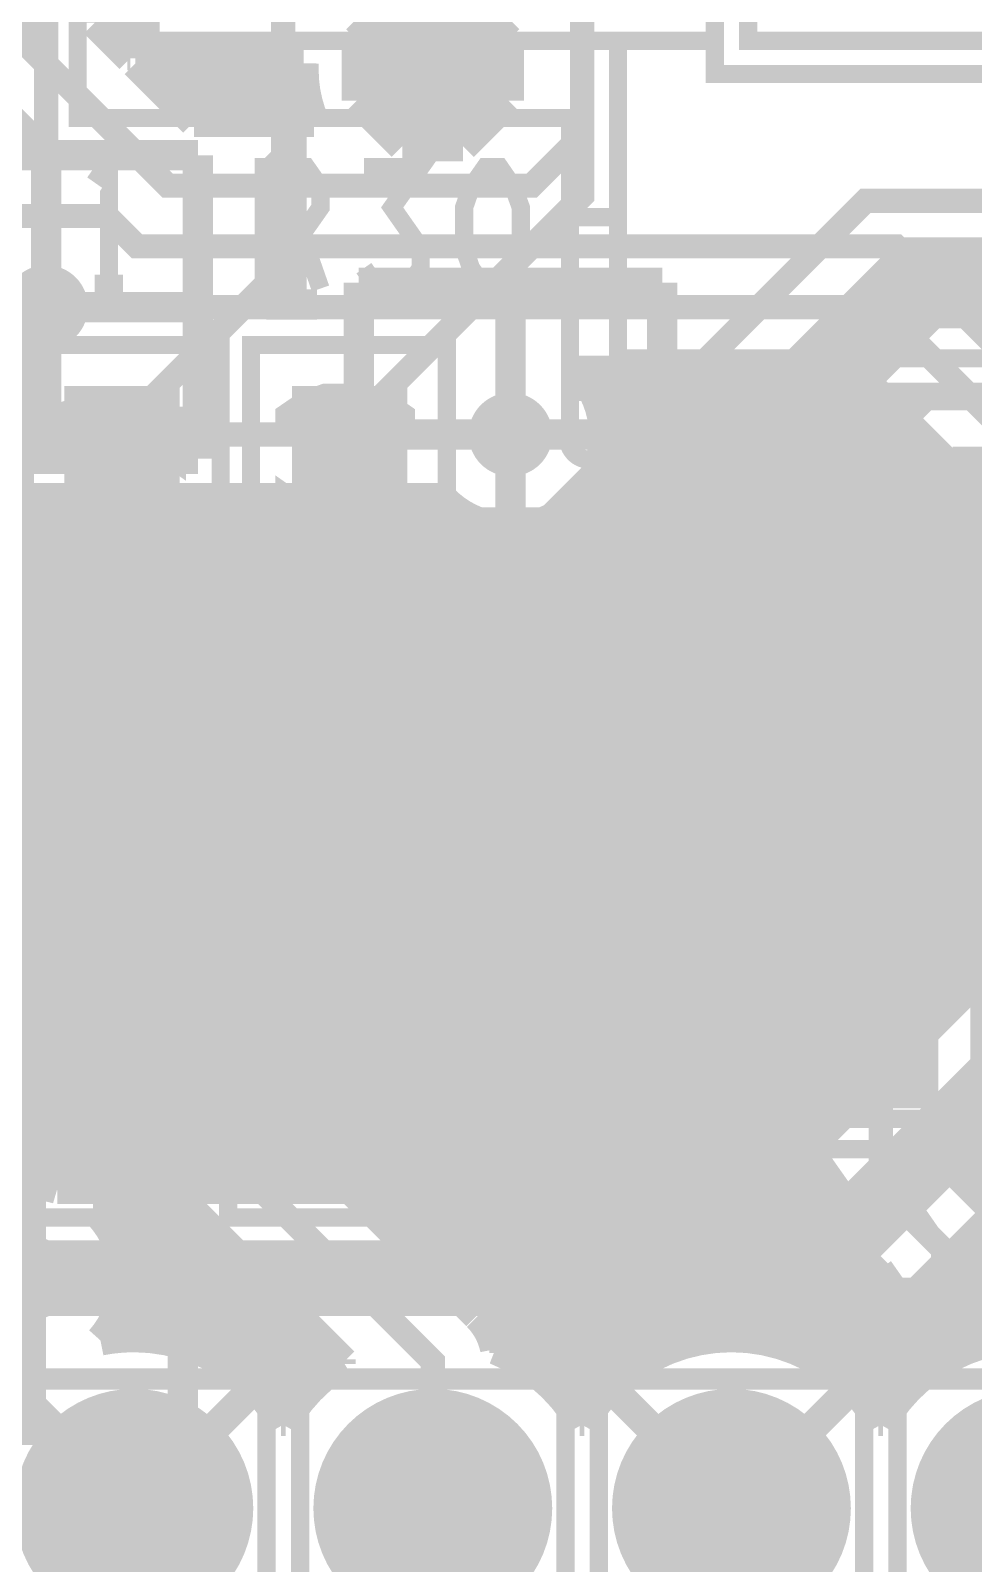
# Model space of a CAD drawing. Extents: x -1 to 101, y -64 to 41.
# Drawn here: x 30.99 to 38.87, y 7.14 to 19.97 of the extents above; entities that cross this region are included whole.
import ezdxf

# ---------------------------------------------------------------- set-up
doc = ezdxf.new("R2010")
doc.units = 0
doc.header["$MEASUREMENT"] = 0
doc.layers.get('0').update_dxf_attribs({"linetype": 'CONTINUOUS'})
for name, color, linetype in [('22-313-0_AST', 7, 'CONTINUOUS'), ('22-313-0_BOT', 7, 'CONTINUOUS'), ('22-313-0_DRD', 2, 'CONTINUOUS'), ('22-313-0_SMB', 4, 'CONTINUOUS'), ('22-313-0_SMT', 3, 'CONTINUOUS'), ('22-313-0_SPT', 5, 'CONTINUOUS'), ('22-313-0_SST', 10, 'CONTINUOUS'), ('22-313-0_TOP', 14, 'CONTINUOUS'), ('THRUHOLE_NPT', 12, 'CONTINUOUS'), ('THRUHOLE_TAP', 11, 'CONTINUOUS')]:
    doc.layers.add(name, color=color, linetype=linetype)

# ---------------------------------------------------------------- blocks, each defined once
blk = doc.blocks.new('ROUND_10')
at = {"const_width": 0.99949}
blk.add_lwpolyline([(-0.499744, 0, 1), (0.499744, 0, 1)], format="xyb", close=True, dxfattribs=at)
blk = doc.blocks.new('ROUND_13')
at = {"const_width": 0.65024}
blk.add_lwpolyline([(-0.32512, 0, 1), (0.32512, 0, 1)], format="xyb", close=True, dxfattribs=at)
blk = doc.blocks.new('ROUND_47')
at = {"const_width": 0.35052}
blk.add_lwpolyline([(-0.17526, 0, 1), (0.17526, 0, 1)], format="xyb", close=True, dxfattribs=at)
blk = doc.blocks.new('ROUND_56')
at = {"const_width": 0.35052}
blk.add_lwpolyline([(-0.17526, 0, 1), (0.17526, 0, 1)], format="xyb", close=True, dxfattribs=at)
blk = doc.blocks.new('RECTANGLE_2')
blk.add_solid([(0.4826, 0.4064), (0.4826, -0.4064), (-0.4826, 0.4064), (-0.4826, -0.4064)])
blk = doc.blocks.new('RECTANGLE_36')
blk.add_solid([(0.635, 0.508), (0.635, -0.508), (-0.635, 0.508), (-0.635, -0.508)])
blk = doc.blocks.new('ROUND_60')
at = {"const_width": 0.10033}
blk.add_lwpolyline([(-0.050164, 0, 1), (0.050164, 0, 1)], format="xyb", close=True, dxfattribs=at)
blk = doc.blocks.new('ROUND_11')
at = {"const_width": 0.59944}
blk.add_lwpolyline([(-0.29972, 0, 1), (0.29972, 0, 1)], format="xyb", close=True, dxfattribs=at)

msp = doc.modelspace()

# ---------------------------------------------------------------- linework, layer by layer
at = {"layer": '22-313-0_AST'}
for points, const_width in [([(35.90036, 18.40484), (35.49904, 18.40484), (35.49904, 19.23542), (31.37916, 19.23542), (31.37916, 25.21458), (44.82084, 25.21458), (44.82084, 19.23542), (40.70096, 19.23542), (40.70096, 18.40484), (40.29964, 18.40484), (40.29964, 17.22374), (35.90036, 17.22374), (35.90036, 18.40484), (35.90036, 19.88058), (36.71062, 19.88058)], 0.1524), ([(34.20872, 19.88058), (34.20872, 22.07006), (31.98876, 22.07006), (31.98876, 19.88058), (34.20872, 19.88058)], 0.1524), ([(35.90036, 19.88058), (34.49066, 19.88058), (34.49066, 22.07006), (36.71062, 22.07006), (36.71062, 19.60372), (39.48938, 19.60372), (39.48938, 22.07006), (41.70934, 22.07006), (41.70934, 19.88058), (40.29964, 19.88058), (40.29964, 18.40484)], 0.1524), ([(39.20998, 19.88058), (39.20998, 22.07006), (36.99002, 22.07006), (36.99002, 19.88058), (39.20998, 19.88058)], 0.1524), ([(33.16732, 17.67332), (33.16732, 18.94332), (32.9565, 18.7325)], 0.254), ([(35.49904, 18.40484), (35.49904, 16.94434)], 0.1524), ([(33.38068, 17.67332), (32.9565, 17.67332)], 0.254), ([(32.5755, 14.4145), (32.5755, 17.3355), (30.9372, 17.3355), (30.9372, 14.4145), (32.5755, 14.4145)], 0.1524), ([(32.8295, 17.3355), (32.8295, 14.4145), (34.4678, 14.4145), (34.4678, 17.3355), (32.8295, 17.3355)], 0.1524), ([(34.1249, 16.63954), (33.95726, 16.52016), (33.78708, 16.46174), (33.44926, 16.46174), (33.27908, 16.52016), (33.1089, 16.63954), (33.1089, 16.75892), (33.27908, 16.87576), (33.44926, 16.93672), (33.78708, 16.93672), (33.95726, 16.87576), (34.1249, 16.75892), (34.1249, 16.63954)], 0.1524), ([(35.49904, 16.57604), (35.49904, 16.94434), (40.70096, 16.94434), (40.70096, 16.57604)], 0.1524), ([(32.20974, 16.81988), (32.20974, 16.3449), (31.53156, 16.81988), (31.36392, 16.81988), (31.19374, 16.76146), (31.19374, 16.40586), (31.36392, 16.3449)], 0.1524), ([(40.5003, 16.37538), (35.6616, 16.37538)], 0.1524), ([(33.95726, 15.62354), (34.1249, 15.74292), (34.1249, 15.97914), (33.95726, 16.09852), (33.78708, 16.09852), (33.44926, 15.85976), (33.1089, 16.09852), (33.1089, 15.62354)], 0.1524), ([(31.87192, 15.98168), (31.87192, 15.5067), (31.19374, 15.74546), (31.19374, 15.8623), (32.20974, 15.8623)], 0.1524), ([(33.6169, 14.78534), (33.6169, 15.14094), (33.44926, 15.26032), (33.27908, 15.26032), (33.1089, 15.14094), (33.1089, 14.78534), (34.1249, 14.78534)], 0.1524), ([(33.6169, 15.08252), (34.1249, 15.26032)], 0.1524), ([(31.70174, 14.6685), (31.70174, 15.0241), (31.53156, 15.14348), (31.36392, 15.14348), (31.19374, 15.0241), (31.19374, 14.6685), (32.20974, 14.6685)], 0.1524), ([(31.70174, 14.96568), (32.20974, 15.14348)], 0.1524), ([(32.131, 10.033), (27.559, 10.033), (27.559, 11.811), (27.813, 12.065), (27.559, 12.319), (27.559, 14.097), (32.131, 14.097), (32.131, 10.033)], 0.1524), ([(37.211, 10.033), (32.639, 10.033), (32.639, 11.811), (32.893, 12.065), (32.639, 12.319), (32.639, 14.097), (37.211, 14.097), (37.211, 10.033)], 0.1524), ([(38.9255, 10.6045), (38.9255, 13.5255), (37.2872, 13.5255), (37.2872, 10.6045), (38.9255, 10.6045)], 0.1524), ([(35.28314, 13.2334), (35.28314, 12.75842), (34.60496, 13.2334), (34.43478, 13.2334), (34.26714, 13.17498), (34.26714, 12.81938), (34.43478, 12.75842)], 0.1524), ([(38.26256, 12.5349), (38.43274, 12.59586), (38.43274, 12.95146), (38.26256, 13.00988), (37.92474, 13.00988), (37.75456, 12.8905), (37.75456, 12.5349), (37.41674, 12.5349), (37.41674, 13.00988)], 0.1524), ([(35.28314, 12.3952), (35.28314, 12.15898)], 0.1524), ([(35.28314, 12.27582), (34.26714, 12.27582), (34.43478, 12.15898)], 0.1524), ([(38.26256, 11.6967), (38.43274, 11.81608), (38.43274, 12.0523), (38.26256, 12.17168), (38.09492, 12.17168), (37.75456, 11.93546), (37.41674, 12.17168), (37.41674, 11.6967)], 0.1524), ([(35.11296, 11.2014), (35.28314, 11.25982), (35.28314, 11.49858), (35.11296, 11.557), (34.94278, 11.67638), (34.43478, 11.67638), (34.26714, 11.61542), (34.26714, 11.25982), (34.43478, 11.2014), (35.11296, 11.2014)], 0.1524), ([(34.94278, 11.43762), (35.28314, 11.67638)], 0.1524), ([(37.92474, 10.8585), (37.92474, 11.2141), (37.75456, 11.33348), (37.58692, 11.33348), (37.41674, 11.2141), (37.41674, 10.8585), (38.43274, 10.8585)], 0.1524), ([(37.92474, 11.15568), (38.43274, 11.33348)], 0.1524), ([(35.90036, 2.50444), (35.49904, 2.50444), (35.49904, 3.33502), (30.12948, 3.33502), (30.12948, 9.31418), (46.07052, 9.31418), (46.07052, 3.33502), (40.70096, 3.33502), (40.70096, 2.50444), (40.29964, 2.50444), (40.29964, 1.32334), (35.90036, 1.32334), (35.90036, 2.50444), (35.90036, 3.98018), (36.76904, 3.98018), (37.9603, 3.98018), (37.9603, 6.16966), (35.74034, 6.16966), (35.74034, 3.98018), (35.90036, 3.98018)], 0.1524), ([(32.95904, 8.66902), (30.73908, 8.66902), (30.73908, 6.47954), (32.95904, 6.47954), (32.95904, 8.66902)], 0.1524), ([(35.46094, 8.66902), (33.24098, 8.66902), (33.24098, 6.47954), (35.46094, 6.47954), (35.46094, 8.66902)], 0.1524), ([(37.9603, 8.66902), (35.74034, 8.66902), (35.74034, 6.47954), (37.9603, 6.47954), (37.9603, 8.66902)], 0.1524), ([(40.45966, 8.66902), (38.2397, 8.66902), (38.2397, 6.47954), (40.45966, 6.47954), (40.45966, 8.66902)], 0.1524), ([(31.53156, 7.89178), (31.53156, 7.25678), (32.16656, 7.25678), (32.16656, 7.89178), (31.53156, 7.89178), (31.68142, 7.74192), (31.68142, 7.40664), (32.0167, 7.40664), (32.0167, 7.74192), (31.68142, 7.74192)], 0.1524), ([(32.16656, 7.89178), (32.0167, 7.74192)], 0.1524), ([(34.03346, 7.89178), (34.03346, 7.25678), (34.66846, 7.25678), (34.51606, 7.40664), (34.51606, 7.74192), (34.66846, 7.89178), (34.03346, 7.89178), (34.18332, 7.74192), (34.18332, 7.40664), (34.51606, 7.40664)], 0.1524), ([(34.66846, 7.89178), (34.66846, 7.25678)], 0.1524), ([(36.53282, 7.89178), (36.53282, 7.25678), (37.16782, 7.25678), (37.01796, 7.40664), (37.01796, 7.74192), (37.16782, 7.89178), (36.53282, 7.89178), (36.68268, 7.74192), (36.68268, 7.40664), (37.01796, 7.40664)], 0.1524), ([(37.16782, 7.89178), (37.16782, 7.25678)], 0.1524), ([(39.03218, 7.89178), (39.03218, 7.25678), (39.66718, 7.25678), (39.51732, 7.40664), (39.51732, 7.74192), (39.66718, 7.89178), (39.03218, 7.89178), (39.18204, 7.74192), (39.18204, 7.40664), (39.51732, 7.40664)], 0.1524), ([(34.18332, 7.74192), (34.51606, 7.74192)], 0.1524), ([(36.68268, 7.74192), (37.01796, 7.74192)], 0.1524), ([(31.53156, 7.25678), (31.68142, 7.40664)], 0.1524), ([(32.16656, 7.25678), (32.0167, 7.40664)], 0.1524), ([(34.03346, 7.25678), (34.18332, 7.40664)], 0.1524), ([(36.53282, 7.25678), (36.68268, 7.40664)], 0.1524)]:
    msp.add_lwpolyline(points, dxfattribs=dict(at, const_width=const_width))
at = {"layer": '22-313-0_AST', "const_width": 0.1524}
msp.add_lwpolyline([(35.4838, 16.55318, 0.4059874), (35.6616, 16.37538)], format="xyb", dxfattribs=at)
at = {"layer": '22-313-0_BOT'}
for points, const_width in [([(30.988, 26.543), (30.988, 19.812), (32.131, 18.669), (35.179, 18.669), (35.60064, 19.09064), (35.60064, 20.97532)], 0.2032), ([(31.6484, 26.1239), (31.6484, 19.90598)], 0.254), ([(31.5214, 25.9715), (31.5214, 20.03298)], 0.254), ([(24.511, 22.606), (24.511, 21.717), (27.813, 18.415), (31.623, 18.415), (31.877, 18.161), (38.227, 18.161), (39.497, 16.891), (40.64, 16.891), (40.64, 20.93468), (40.59936, 20.97532)], 0.2032), ([(31.81858, 22.25548), (31.81858, 19.7358)], 0.254), ([(31.5214, 20.03298), (31.81858, 19.7358)], 0.254), ([(31.81858, 19.9898), (31.56458, 19.9898)], 0.254), ([(31.81858, 19.7612), (31.79318, 19.7612)], 0.254), ([(33.26892, 19.69262), (31.86176, 19.69262)], 0.254), ([(31.86176, 19.69262), (32.35198, 19.2024)], 0.254), ([(32.1056, 19.69262), (32.1056, 19.44878)], 0.254), ([(32.3342, 19.69262), (32.3342, 19.22018)], 0.254), ([(32.5628, 19.69262), (32.5628, 19.2024)], 0.254), ([(32.7914, 19.69262), (32.7914, 19.2024)], 0.254), ([(33.02, 19.69262), (33.02, 19.2024)], 0.254), ([(33.2486, 19.69262), (33.2486, 19.2024)], 0.254), ([(33.26892, 19.69262), (33.26735, 19.6342)], 0.254), ([(33.274, 19.5326), (32.02178, 19.5326)], 0.254), ([(30.60954, 19.43354), (31.09722, 18.9484)], 0.254), ([(33.31972, 19.304), (32.25038, 19.304)], 0.254), ([(33.35782, 19.2024), (32.35198, 19.2024)], 0.254), ([(30.97022, 19.0754), (27.90698, 19.0754)], 0.254), ([(30.9626, 19.08302), (30.9626, 18.9484)], 0.254), ([(31.09722, 18.9484), (28.03398, 18.9484)], 0.254), ([(31.115, 17.653), (29.718, 17.653), (27.94, 15.875)], 0.2032), ([(40.767, 15.748), (40.005, 15.748), (38.1, 17.653), (31.115, 17.653)], 0.2032), ([(37.87902, 17.1196), (35.5727, 17.1196)], 0.254), ([(35.7632, 17.1196), (35.7632, 16.75892)], 0.254), ([(35.9918, 17.1196), (35.9918, 10.2743)], 0.254), ([(36.2204, 17.1196), (36.2204, 10.2743)], 0.254), ([(36.449, 17.1196), (36.449, 10.2743)], 0.254), ([(36.6776, 17.1196), (36.6776, 10.2743)], 0.254), ([(36.9062, 17.1196), (36.9062, 10.2743)], 0.254), ([(37.1348, 17.1196), (37.1348, 10.2743)], 0.254), ([(37.3634, 17.1196), (37.3634, 10.48258)], 0.254), ([(37.592, 17.1196), (37.592, 10.71118)], 0.254), ([(37.8206, 17.1196), (37.8206, 10.93978)], 0.254), ([(37.87902, 17.1196), (39.62146, 15.37462)], 0.254), ([(37.98062, 17.018), (35.65144, 17.018)], 0.254), ([(38.0492, 16.94942), (38.0492, 11.16838)], 0.254), ([(38.20922, 16.7894), (35.75558, 16.7894)], 0.254), ([(38.2778, 16.72082), (38.2778, 11.39698)], 0.254), ([(35.0012, 16.5862), (29.7942, 16.5862), (28.321, 15.113), (21.971, 15.113)], 0.2032), ([(38.43782, 16.5608), (35.78098, 16.5608)], 0.254), ([(38.5064, 16.49222), (38.5064, 11.62558)], 0.254), ([(38.66642, 16.3322), (35.74034, 16.3322)], 0.254), ([(35.7632, 16.41348), (35.7632, 10.2743)], 0.254), ([(38.735, 16.26362), (38.735, 11.85418)], 0.254), ([(34.4297, 16.0528), (30.01518, 16.0528)], 0.254), ([(30.9626, 16.0528), (30.9626, 10.30478)], 0.254), ([(31.1912, 16.0528), (31.1912, 10.27938)], 0.254), ([(31.4198, 16.0528), (31.4198, 10.2743)], 0.254), ([(31.6484, 16.0528), (31.6484, 10.2743)], 0.254), ([(31.877, 16.0528), (31.877, 10.2743)], 0.254), ([(32.1056, 16.0528), (32.1056, 10.2743)], 0.254), ([(32.3342, 16.0528), (32.3342, 10.2743)], 0.254), ([(32.5628, 16.0528), (32.5628, 10.2743)], 0.254), ([(32.7914, 16.0528), (32.7914, 10.2743)], 0.254), ([(33.02, 16.0528), (33.02, 10.2743)], 0.254), ([(33.2486, 16.0528), (33.2486, 10.2743)], 0.254), ([(33.4772, 16.0528), (33.4772, 10.2743)], 0.254), ([(33.7058, 16.0528), (33.7058, 10.2743)], 0.254), ([(33.9344, 16.0528), (33.9344, 10.2743)], 0.254), ([(34.163, 16.0528), (34.163, 10.2743)], 0.254), ([(34.3916, 16.0528), (34.3916, 10.2743)], 0.254), ([(38.89502, 16.1036), (35.61588, 16.1036)], 0.254), ([(35.5346, 16.0147), (35.5346, 10.2743)], 0.254), ([(38.9636, 16.03502), (38.9636, 12.08278)], 0.254), ([(34.67608, 15.875), (29.83738, 15.875)], 0.254), ([(34.6202, 15.90294), (34.6202, 10.2743)], 0.254), ([(34.8488, 15.81912), (34.8488, 10.2743)], 0.254), ([(35.0774, 15.80896), (35.0774, 10.2743)], 0.254), ([(35.306, 15.86738), (35.306, 10.2743)], 0.254), ([(39.12362, 15.875), (35.32378, 15.875)], 0.254), ([(39.35222, 15.6464), (29.60878, 15.6464)], 0.254), ([(39.58082, 15.4178), (29.38018, 15.4178)], 0.254), ([(40.2209, 15.1892), (29.15158, 15.1892)], 0.254), ([(60.56122, 14.9606), (28.92298, 14.9606)], 0.254), ([(60.33262, 14.732), (28.69438, 14.732)], 0.254), ([(60.10402, 14.5034), (22.45868, 14.5034)], 0.254), ([(59.87542, 14.2748), (5.588, 14.2748)], 0.254), ([(59.66714, 14.0462), (27.82316, 14.0462)], 0.254), ([(50.42154, 13.8176), (28.00096, 13.8176)], 0.254), ([(49.99228, 13.589), (28.07462, 13.589)], 0.254), ([(40.2209, 13.3604), (28.0797, 13.3604)], 0.254), ([(39.98722, 13.1318), (28.01366, 13.1318)], 0.254), ([(39.95166, 13.07338), (37.15512, 10.2743)], 0.254), ([(39.78402, 12.9032), (27.8511, 12.9032)], 0.254), ([(40.64, 12.7), (37.465, 9.525), (30.988, 9.525)], 0.635), ([(39.55542, 12.6746), (27.57678, 12.6746)], 0.254), ([(39.32682, 12.446), (27.89936, 12.446)], 0.254), ([(39.09822, 12.2174), (28.03398, 12.2174)], 0.254), ([(38.86962, 11.9888), (28.08478, 11.9888)], 0.254), ([(41.01338, 12.01166), (38.00094, 9.00176)], 0.254), ([(38.64102, 11.7602), (28.06446, 11.7602)], 0.254), ([(38.41242, 11.5316), (27.97302, 11.5316)], 0.254), ([(38.18382, 11.303), (27.8384, 11.303)], 0.254), ([(37.95522, 11.0744), (27.8384, 11.0744)], 0.254), ([(37.72662, 10.8458), (27.8384, 10.8458)], 0.254), ([(37.49802, 10.6172), (27.80792, 10.6172)], 0.254), ([(37.26942, 10.3886), (27.65298, 10.3886)], 0.254), ([(37.15512, 10.2743), (31.20898, 10.2743)], 0.254), ([(54.0385, 9.9314), (38.93058, 9.9314)], 0.254), ([(38.9636, 9.96442), (38.9636, 8.9789)], 0.254), ([(53.87848, 9.7028), (38.70198, 9.7028)], 0.254), ([(38.735, 9.73582), (38.735, 8.89254)], 0.254), ([(38.5064, 9.50722), (38.5064, 8.75538)], 0.254), ([(53.81498, 9.4742), (38.47338, 9.4742)], 0.254), ([(53.82006, 9.2456), (38.24478, 9.2456)], 0.254), ([(38.2778, 9.27862), (38.2778, 8.54964)], 0.254), ([(39.14648, 9.017), (38.01618, 9.017)], 0.254), ([(38.0492, 9.05002), (38.0492, 8.37946)], 0.254), ([(37.8206, 8.8646), (37.8206, 8.65124)], 0.254), ([(30.9626, 8.74268), (30.9626, 8.72236)], 0.254), ([(33.55086, 8.7884), (32.64662, 8.7884)], 0.254), ([(33.53308, 8.7757), (32.66694, 8.7757)], 0.254), ([(32.7914, 8.7757), (32.7914, 8.67664)], 0.254), ([(33.02, 8.7757), (33.02, 8.42518)], 0.254), ([(33.2486, 8.7757), (33.2486, 8.51408)], 0.254), ([(33.4772, 8.7757), (33.4772, 8.73506)], 0.254), ([(36.05022, 8.7884), (35.14852, 8.7884)], 0.254), ([(36.03244, 8.7757), (35.1663, 8.7757)], 0.254), ([(35.306, 8.7757), (35.306, 8.66394)], 0.254), ([(35.5346, 8.7757), (35.5346, 8.40232)], 0.254), ([(35.7632, 8.7757), (35.7632, 8.53186)], 0.254), ([(35.9918, 8.7757), (35.9918, 8.74522)], 0.254), ([(38.55212, 8.7884), (37.64788, 8.7884)], 0.254), ([(30.83814, 8.6106), (31.84906, 7.59968)], 0.254), ([(32.86252, 8.6106), (31.84906, 7.59968)], 0.254), ([(35.83686, 8.6106), (36.85032, 7.59968)], 0.254), ([(37.86124, 8.6106), (36.85032, 7.59968)], 0.254), ([(33.2867, 8.5598), (32.91078, 8.5598)], 0.254), ([(35.78606, 8.5598), (35.41268, 8.5598)], 0.254), ([(38.28796, 8.5598), (37.91204, 8.5598)], 0.254), ([(33.11906, 8.3312), (33.08096, 8.3312)], 0.254), ([(35.61842, 8.3312), (35.58032, 8.3312)], 0.254), ([(38.11778, 8.3312), (38.07968, 8.3312)], 0.254), ([(35.83686, 6.58622), (36.85032, 7.59968)], 0.254), ([(37.86124, 6.58622), (36.85032, 7.59968)], 0.254)]:
    msp.add_lwpolyline(points, dxfattribs=dict(at, const_width=const_width))
at = {"layer": '22-313-0_BOT', "const_width": 0.254}
for points in [[(33.26892, 19.6342, 0.1028926), (33.35865, 19.20276)], [(35.78352, 16.5862, 0.1899692), (35.57312, 17.11999)], [(35.0012, 15.80388, 0.4142136), (35.78352, 16.5862)], [(34.4297, 16.0528, 0.2078862), (35.0012, 15.80445)], [(30.988, 10.30732, 0.4142136), (30.20568, 9.525)], [(31.20898, 10.2743, 0.0718194), (30.988, 10.3062)], [(30.20568, 9.525, 0.4142136), (30.988, 8.74268)], [(37.63518, 8.79602, 0.139305), (37.99306, 8.9944)], [(37.63518, 8.79602, 0.139305), (37.99306, 8.9944)], [(39.34968, 9.03224, 0.2716815), (38.1, 8.29818)], [(30.988, 8.74268, 0.2355059), (30.41802, 7.59968)], [(33.09874, 8.29818, 0.1138476), (32.66647, 8.77503)], [(33.53308, 8.7757, 0.1140666), (33.09996, 8.2975)], [(35.5981, 8.29818, 0.113997), (35.16539, 8.77439)], [(36.03244, 8.7757, 0.1138475), (35.59992, 8.29858)], [(38.1, 8.29818, 0.1207052), (37.63563, 8.79671)], [(30.41904, 7.59968, 0.2139586), (30.8979, 6.53185)]]:
    msp.add_lwpolyline(points, format="xyb", dxfattribs=at)
at = {"layer": '22-313-0_DRD', "const_width": 0.254}
for points in [[(34.09696, 20.2692), (33.71596, 19.8882)], [(34.98596, 19.8882), (34.60496, 20.2692)], [(33.71596, 19.8882), (33.71596, 19.3802)], [(34.98596, 19.3802), (34.98596, 19.8882)], [(33.71596, 19.3802), (34.09696, 18.9992)], [(34.60496, 18.9992), (34.98596, 19.3802)], [(34.09696, 18.9992), (34.60496, 18.9992)], [(32.385, 18.923), (29.845, 18.923)], [(32.385, 18.923), (29.845, 18.923)], [(31.115, 18.923), (31.115, 16.383)], [(31.115, 18.923), (31.115, 16.383)], [(32.385, 16.383), (32.385, 18.923)], [(32.385, 16.383), (32.385, 18.923)], [(33.7312, 17.8562), (33.7312, 15.3162)], [(36.2712, 17.8562), (33.7312, 17.8562)], [(35.0012, 17.8562), (35.0012, 15.3162)], [(36.2712, 15.3162), (36.2712, 17.8562)], [(32.385, 17.653), (29.845, 17.653)], [(32.385, 17.653), (29.845, 17.653)], [(36.2712, 16.5862), (33.7312, 16.5862)], [(29.845, 16.383), (32.385, 16.383)], [(29.845, 16.383), (32.385, 16.383)], [(36.195, 15.875), (36.195, 13.335)], [(38.735, 15.875), (36.195, 15.875)], [(37.465, 15.875), (37.465, 13.335)], [(38.735, 13.335), (38.735, 15.875)], [(33.7312, 15.3162), (36.2712, 15.3162)], [(38.735, 14.605), (36.195, 14.605)], [(36.195, 13.335), (38.735, 13.335)], [(32.258, 10.795), (29.718, 10.795)], [(30.988, 10.795), (30.988, 8.255)], [(32.258, 8.255), (32.258, 10.795)], [(32.258, 9.525), (29.718, 9.525)], [(29.718, 8.255), (32.258, 8.255)], [(31.21406, 8.23468), (31.21406, 7.59968)], [(31.84906, 8.23468), (31.21406, 8.23468)], [(31.84906, 6.96468), (31.84906, 8.23468)], [(33.71596, 8.23468), (33.71596, 7.59968)], [(34.35096, 8.23468), (33.71596, 8.23468)], [(34.35096, 6.96468), (34.35096, 8.23468)], [(36.21532, 8.23468), (36.21532, 7.59968)], [(36.85032, 8.23468), (36.21532, 8.23468)], [(36.85032, 6.96468), (36.85032, 8.23468)], [(38.71468, 8.23468), (38.71468, 7.59968)], [(39.34968, 8.23468), (38.71468, 8.23468)], [(31.21406, 7.59968), (32.48406, 7.59968)], [(32.48406, 7.59968), (32.48406, 6.96468)], [(33.71596, 7.59968), (34.98596, 7.59968)], [(34.98596, 7.59968), (34.98596, 6.96468)], [(36.21532, 7.59968), (37.48532, 7.59968)], [(37.48532, 7.59968), (37.48532, 6.96468)], [(38.71468, 7.59968), (39.98468, 7.59968)]]:
    msp.add_lwpolyline(points, dxfattribs=at)
at = {"layer": '22-313-0_SST', "const_width": 0.1524}
for points in [[(35.90036, 18.40484), (35.49904, 18.40484), (35.49904, 19.23542), (31.37916, 19.23542), (31.37916, 25.21458), (44.82084, 25.21458), (44.82084, 19.23542), (40.70096, 19.23542), (40.70096, 18.40484), (40.29964, 18.40484), (40.29964, 17.22374), (35.90036, 17.22374), (35.90036, 18.40484), (35.90036, 19.88058), (36.71062, 19.88058)], [(34.20872, 19.88058), (34.20872, 22.07006), (31.98876, 22.07006), (31.98876, 19.88058), (34.20872, 19.88058)], [(35.90036, 19.88058), (34.49066, 19.88058), (34.49066, 22.07006), (36.71062, 22.07006), (36.71062, 19.60372), (39.48938, 19.60372), (39.48938, 22.07006), (41.70934, 22.07006), (41.70934, 19.88058), (40.29964, 19.88058), (40.29964, 18.40484)], [(39.20998, 19.88058), (39.20998, 22.07006), (36.99002, 22.07006), (36.99002, 19.88058), (39.20998, 19.88058)], [(31.64078, 17.84858), (31.64078, 18.86458), (31.5214, 18.6944)], [(32.93618, 18.31594), (33.29178, 18.31594), (33.41116, 18.48612), (33.41116, 18.65376), (33.29178, 18.82394), (32.93618, 18.82394), (32.93618, 17.80794)], [(33.77438, 17.97812), (33.89376, 17.80794), (34.12998, 17.80794), (34.24936, 17.97812), (34.24936, 18.14576), (34.0106, 18.48612), (34.24936, 18.82394), (33.77438, 18.82394)], [(34.79038, 17.80794), (34.671, 17.97812), (34.61258, 18.14576), (34.61258, 18.48612), (34.671, 18.65376), (34.79038, 18.82394), (34.90976, 18.82394), (35.0266, 18.65376), (35.08756, 18.48612), (35.08756, 18.14576), (35.0266, 17.97812), (34.90976, 17.80794), (34.79038, 17.80794)], [(35.49904, 18.40484), (35.49904, 16.94434)], [(33.23336, 18.31594), (33.41116, 17.80794)], [(31.75762, 17.84858), (31.5214, 17.84858)], [(32.5755, 14.4145), (32.5755, 17.3355), (30.9372, 17.3355), (30.9372, 14.4145), (32.5755, 14.4145)], [(32.8295, 17.3355), (32.8295, 14.4145), (34.4678, 14.4145), (34.4678, 17.3355), (32.8295, 17.3355)], [(35.49904, 16.57604), (35.49904, 16.94434), (40.70096, 16.94434), (40.70096, 16.57604)], [(40.5003, 16.37538), (35.6616, 16.37538)], [(38.25494, 15.6464), (38.25494, 16.002), (38.42512, 16.06042), (38.59276, 16.06042), (38.76294, 16.002), (38.76294, 15.6464), (38.59276, 15.58544), (38.42512, 15.58544), (37.74694, 15.8242)], [(36.07816, 14.61262), (36.07816, 15.62862), (35.95878, 15.46098)], [(35.00374, 14.7828), (35.06216, 14.61262), (35.29838, 14.61262), (35.35934, 14.7828), (35.47618, 14.95298), (35.47618, 15.46098), (35.41776, 15.62862), (35.06216, 15.62862), (35.00374, 15.46098), (35.00374, 14.7828)], [(37.03574, 14.61262), (36.56076, 14.61262), (37.03574, 15.2908), (37.03574, 15.46098), (36.97478, 15.62862), (36.61918, 15.62862), (36.56076, 15.46098)], [(38.59276, 14.74724), (38.76294, 14.86662), (38.76294, 15.10284), (38.59276, 15.22222), (38.42512, 15.22222), (38.08476, 14.986), (37.74694, 15.22222), (37.74694, 14.74724)], [(35.23996, 14.95298), (35.47618, 14.61262)], [(36.19754, 14.61262), (35.95878, 14.61262)], [(38.25494, 13.90904), (38.25494, 14.26464), (38.08476, 14.38402), (37.91712, 14.38402), (37.74694, 14.26464), (37.74694, 13.90904), (38.76294, 13.90904)], [(38.25494, 14.20622), (38.76294, 14.38402)], [(32.131, 10.033), (32.131, 14.097), (27.559, 14.097), (27.559, 12.319), (27.813, 12.065), (27.559, 11.811), (27.559, 10.033), (32.131, 10.033)], [(37.211, 10.033), (37.211, 14.097), (32.639, 14.097), (32.639, 12.319), (32.893, 12.065), (32.639, 11.811), (32.639, 10.033), (37.211, 10.033)], [(38.9255, 10.6045), (38.9255, 13.5255), (37.2872, 13.5255), (37.2872, 10.6045), (38.9255, 10.6045)], [(37.28466, 9.96188), (37.64026, 9.96188), (37.75964, 10.13206), (37.75964, 10.2997), (37.64026, 10.46988), (37.28466, 10.46988), (37.28466, 9.45388)], [(38.12286, 9.62406), (38.24224, 9.45388), (38.47846, 9.45388), (38.59784, 9.62406), (38.59784, 9.7917), (38.36162, 10.13206), (38.59784, 10.46988), (38.12286, 10.46988)], [(37.58184, 9.96188), (37.75964, 9.45388)], [(35.90036, 2.52984), (35.49904, 2.52984), (35.49904, 3.36042), (30.12948, 3.36042), (30.12948, 9.33958), (46.07052, 9.33958), (46.07052, 3.36042), (40.70096, 3.36042), (40.70096, 2.52984), (40.29964, 2.52984), (40.29964, 1.34874), (35.90036, 1.34874), (35.90036, 2.52984), (35.90036, 4.00558), (36.76904, 4.00558), (37.9603, 4.00558), (37.9603, 6.19506), (35.74034, 6.19506), (35.74034, 4.00558), (35.90036, 4.00558)], [(32.95904, 8.69442), (30.73908, 8.69442), (30.73908, 6.50494), (32.95904, 6.50494), (32.95904, 8.69442)], [(35.46094, 8.69442), (33.24098, 8.69442), (33.24098, 6.50494), (35.46094, 6.50494), (35.46094, 8.69442)], [(37.9603, 8.69442), (35.74034, 8.69442), (35.74034, 6.50494), (37.9603, 6.50494), (37.9603, 8.69442)], [(40.45966, 8.69442), (38.2397, 8.69442), (38.2397, 6.50494), (40.45966, 6.50494), (40.45966, 8.69442)], [(31.53156, 7.91718), (31.53156, 7.28218), (32.16656, 7.28218), (32.16656, 7.91718), (31.53156, 7.91718), (31.68142, 7.76732), (31.68142, 7.43204), (32.0167, 7.43204), (32.0167, 7.76732), (31.68142, 7.76732)], [(32.16656, 7.91718), (32.0167, 7.76732)], [(34.03346, 7.91718), (34.03346, 7.28218), (34.66846, 7.28218), (34.51606, 7.43204), (34.51606, 7.76732), (34.66846, 7.91718), (34.03346, 7.91718), (34.18332, 7.76732), (34.18332, 7.43204), (34.51606, 7.43204)], [(34.66846, 7.91718), (34.66846, 7.28218)], [(36.53282, 7.91718), (36.53282, 7.28218), (37.16782, 7.28218), (37.01796, 7.43204), (37.01796, 7.76732), (37.16782, 7.91718), (36.53282, 7.91718), (36.68268, 7.76732), (36.68268, 7.43204), (37.01796, 7.43204)], [(37.16782, 7.91718), (37.16782, 7.28218)], [(39.03218, 7.91718), (39.03218, 7.28218), (39.66718, 7.28218), (39.51732, 7.43204), (39.51732, 7.76732), (39.66718, 7.91718), (39.03218, 7.91718), (39.18204, 7.76732), (39.18204, 7.43204), (39.51732, 7.43204)], [(34.18332, 7.76732), (34.51606, 7.76732)], [(36.68268, 7.76732), (37.01796, 7.76732)], [(31.53156, 7.28218), (31.68142, 7.43204)], [(32.16656, 7.28218), (32.0167, 7.43204)], [(34.03346, 7.28218), (34.18332, 7.43204)], [(36.53282, 7.28218), (36.68268, 7.43204)]]:
    msp.add_lwpolyline(points, dxfattribs=at)
msp.add_lwpolyline([(35.4838, 16.55318, 0.4059874), (35.6616, 16.37538)], format="xyb", dxfattribs=at)
at = {"layer": '22-313-0_TOP'}
for points, const_width in [([(31.115, 17.653), (31.115, 25.2984), (30.9372, 25.4762), (29.845, 25.4762)], 0.2032), ([(29.845, 25.4762), (30.9372, 25.4762), (31.115, 25.2984), (31.115, 17.653)], 0.2032), ([(31.75, 15.1638), (31.75, 15.24), (32.385, 15.875), (35.306, 15.875), (37.973, 18.542), (42.291, 18.542), (43.09872, 19.34972), (43.09872, 20.97532)], 0.2032), ([(31.75, 16.5862), (31.75, 16.637), (33.09874, 17.98574), (33.09874, 20.97532)], 0.2032), ([(33.655, 16.5862), (33.655, 16.637), (35.60064, 18.58264), (35.60064, 20.97532)], 0.2032), ([(33.655, 15.1638), (35.7378, 15.1638), (38.4302, 17.8562), (43.18, 17.8562)], 0.762), ([(33.782, 12.065), (33.782, 14.224), (35.814, 14.224), (38.481, 16.891), (40.64, 16.891), (40.894, 17.145), (44.3738, 17.145), (45.085, 16.4338)], 0.2032), ([(31.75, 15.1638), (30.6832, 15.1638), (29.845, 16.002), (29.845, 17.0688)], 0.2032), ([(33.655, 16.5862), (35.0012, 16.5862)], 0.2032), ([(38.70198, 16.3576), (36.36518, 14.0208)], 0.254), ([(40.0685, 16.3576), (38.70198, 16.3576)], 0.254), ([(38.8366, 16.3576), (38.8366, 13.6144)], 0.254), ([(38.608, 16.26362), (38.608, 13.6144)], 0.254), ([(40.14978, 16.2814), (38.62578, 16.2814)], 0.254), ([(40.04818, 16.0528), (38.39718, 16.0528)], 0.254), ([(38.3794, 16.03502), (38.3794, 13.6144)], 0.254), ([(38.1508, 15.80642), (38.1508, 13.6144)], 0.254), ([(39.98976, 15.8242), (38.16858, 15.8242)], 0.254), ([(37.9222, 15.57782), (37.9222, 13.6144)], 0.254), ([(39.99992, 15.5956), (37.93998, 15.5956)], 0.254), ([(32.6644, 15.3416), (32.6644, 11.90498)], 0.254), ([(32.6644, 15.3416), (32.6644, 14.3256)], 0.254), ([(32.7406, 15.3416), (32.6644, 15.3416)], 0.254), ([(32.7406, 15.3416), (32.7406, 14.3256)], 0.254), ([(37.6936, 15.34922), (37.6936, 13.6144)], 0.254), ([(40.08374, 15.367), (37.71138, 15.367)], 0.254), ([(32.7406, 15.1384), (32.6644, 15.1384)], 0.254), ([(39.3065, 15.1384), (37.48278, 15.1384)], 0.254), ([(37.465, 15.12062), (37.465, 13.6144)], 0.254), ([(32.7406, 14.9098), (32.6644, 14.9098)], 0.254), ([(37.2364, 14.89202), (37.2364, 13.6144)], 0.254), ([(39.3065, 14.9098), (37.25418, 14.9098)], 0.254), ([(32.7406, 14.6812), (32.6644, 14.6812)], 0.254), ([(37.0078, 14.66342), (37.0078, 14.0208)], 0.254), ([(39.3065, 14.6812), (37.02558, 14.6812)], 0.254), ([(37.465, 14.605), (36.068, 13.208), (36.068, 13.081)], 0.2032), ([(40.64, 14.3764), (40.64, 12.7762), (38.1, 12.7762)], 0.635), ([(32.7406, 14.4526), (32.6644, 14.4526)], 0.254), ([(36.7792, 14.43482), (36.7792, 14.0208)], 0.254), ([(39.3065, 14.4526), (36.79698, 14.4526)], 0.254), ([(32.6644, 14.3256), (30.8356, 14.3256)], 0.254), ([(31.0642, 14.3256), (31.0642, 14.0208)], 0.254), ([(31.2928, 14.3256), (31.2928, 14.0208)], 0.254), ([(31.5214, 14.3256), (31.5214, 14.0208)], 0.254), ([(31.75, 14.3256), (31.75, 14.0208)], 0.254), ([(31.9786, 14.3256), (31.9786, 14.0208)], 0.254), ([(32.2072, 14.3256), (32.2072, 12.36218)], 0.254), ([(32.4358, 14.3256), (32.4358, 12.13358)], 0.254), ([(33.25876, 14.3256), (32.7406, 14.3256)], 0.254), ([(32.893, 14.3256), (32.893, 13.0048)], 0.254), ([(33.1216, 14.3256), (33.1216, 13.0048)], 0.254), ([(33.2486, 14.224), (29.2354, 14.224)], 0.254), ([(33.2486, 14.224), (33.2486, 13.0048)], 0.254), ([(36.5506, 14.20622), (36.5506, 14.0208)], 0.254), ([(39.3065, 14.224), (36.56838, 14.224)], 0.254), ([(32.0548, 14.0208), (29.9212, 14.0208)], 0.254), ([(30.988, 14.0208), (30.988, 13.081)], 0.254), ([(32.0548, 14.0208), (32.0548, 12.50188)], 0.254), ([(33.2486, 13.9954), (32.0548, 13.9954)], 0.254), ([(37.1348, 14.0208), (36.36518, 14.0208)], 0.254), ([(37.1348, 14.0208), (37.1348, 12.1412)], 0.254), ([(39.3065, 13.9954), (37.1348, 13.9954)], 0.254), ([(33.2486, 13.7668), (32.0548, 13.7668)], 0.254), ([(39.3065, 13.7668), (37.1348, 13.7668)], 0.254), ([(34.3154, 13.6906), (34.3154, 13.0048)], 0.254), ([(35.0012, 13.6906), (34.3154, 13.6906)], 0.254), ([(34.4932, 13.6906), (34.4932, 13.0048)], 0.254), ([(34.7218, 13.6906), (34.7218, 13.0048)], 0.254), ([(34.9504, 13.6906), (34.9504, 11.5824)], 0.254), ([(35.0012, 13.6906), (35.0012, 12.1412)], 0.254), ([(39.0144, 13.6144), (37.1856, 13.6144)], 0.254), ([(37.1856, 13.6144), (37.1856, 12.192)], 0.254), ([(33.2486, 13.5382), (32.0548, 13.5382)], 0.254), ([(35.0012, 13.5382), (34.3154, 13.5382)], 0.254), ([(37.1856, 13.5382), (37.1348, 13.5382)], 0.254), ([(33.2486, 13.3096), (32.0548, 13.3096)], 0.254), ([(35.0012, 13.3096), (34.3154, 13.3096)], 0.254), ([(37.1856, 13.3096), (37.1348, 13.3096)], 0.254), ([(29.9212, 13.081), (30.988, 13.081)], 0.254), ([(32.0548, 13.081), (30.988, 13.081)], 0.254), ([(33.2486, 13.081), (32.0548, 13.081)], 0.254), ([(32.7152, 13.0048), (32.7152, 11.85418)], 0.254), ([(33.2486, 13.0048), (32.7152, 13.0048)], 0.254), ([(35.0012, 13.081), (34.3154, 13.081)], 0.254), ([(34.8488, 13.0048), (34.3154, 13.0048)], 0.254), ([(34.8488, 13.0048), (34.8488, 11.5824)], 0.254), ([(35.0012, 13.081), (36.068, 13.081)], 0.254), ([(36.068, 12.1412), (36.068, 13.081)], 0.254), ([(37.1856, 13.081), (37.1348, 13.081)], 0.254), ([(38.1, 12.7762), (40.64, 12.7762), (40.64, 12.7)], 0.635), ([(32.7152, 12.8524), (32.0548, 12.8524)], 0.254), ([(35.0012, 12.8524), (34.8488, 12.8524)], 0.254), ([(37.1856, 12.8524), (37.1348, 12.8524)], 0.254), ([(32.7152, 12.6238), (32.0548, 12.6238)], 0.254), ([(35.0012, 12.6238), (34.8488, 12.6238)], 0.254), ([(37.1856, 12.6238), (37.1348, 12.6238)], 0.254), ([(32.12592, 12.44092), (32.7152, 11.85418)], 0.254), ([(32.7152, 12.3952), (32.17418, 12.3952)], 0.254), ([(35.0012, 12.3952), (34.8488, 12.3952)], 0.254), ([(37.1856, 12.3952), (37.1348, 12.3952)], 0.254), ([(37.1856, 12.192), (37.1856, 11.938)], 0.254), ([(32.7152, 12.1666), (32.40278, 12.1666)], 0.254), ([(35.0012, 12.1666), (34.8488, 12.1666)], 0.254), ([(37.1348, 12.1412), (35.0012, 12.1412)], 0.254), ([(35.179, 12.1412), (35.179, 11.9888)], 0.254), ([(35.4076, 12.1412), (35.4076, 11.9888)], 0.254), ([(35.6362, 12.1412), (35.6362, 11.9888)], 0.254), ([(35.8648, 12.1412), (35.8648, 11.9888)], 0.254), ([(36.0934, 12.1412), (36.0934, 11.9888)], 0.254), ([(36.322, 12.1412), (36.322, 11.9888)], 0.254), ([(36.5506, 12.1412), (36.5506, 11.9888)], 0.254), ([(36.7792, 12.1412), (36.7792, 11.9888)], 0.254), ([(37.0078, 12.1412), (37.0078, 11.9888)], 0.254), ([(37.1856, 12.1666), (37.1348, 12.1666)], 0.254), ([(23.368, 11.049), (29.591, 11.049), (29.845, 11.303), (29.845, 11.684), (30.226, 12.065), (31.75, 12.065), (32.766, 11.049), (36.068, 11.049)], 0.2032), ([(32.7152, 11.938), (32.63138, 11.938)], 0.254), ([(35.0012, 11.938), (34.8488, 11.938)], 0.254), ([(37.1348, 11.9888), (35.0012, 11.9888)], 0.254), ([(35.0012, 11.9888), (35.0012, 11.5824)], 0.254), ([(37.1348, 11.9888), (37.1348, 11.8872)], 0.254), ([(37.1856, 11.938), (37.1348, 11.938)], 0.254), ([(37.1856, 11.938), (37.1856, 11.8872)], 0.254), ([(37.1856, 11.8872), (37.1348, 11.8872)], 0.254), ([(35.0012, 11.7094), (34.8488, 11.7094)], 0.254), ([(35.0012, 11.5824), (34.8488, 11.5824)], 0.254), ([(38.1, 11.3538), (36.3728, 11.3538), (36.068, 11.049)], 0.2032), ([(39.34968, 7.59968), (39.34968, 9.03732), (38.1, 10.287), (38.1, 11.3538)], 0.2032), ([(26.67, 10.16), (26.797, 10.287), (29.972, 10.287), (30.734, 11.049), (30.988, 11.049)], 0.2032), ([(34.35096, 7.59968), (34.35096, 8.82904), (32.131, 11.049), (30.988, 11.049)], 0.2032), ([(37.1856, 10.8204), (37.1348, 10.8204)], 0.254), ([(37.1348, 10.8204), (37.1348, 10.1092)], 0.254), ([(37.1856, 10.795), (37.1348, 10.795)], 0.254), ([(37.1856, 10.8204), (37.1856, 10.5156)], 0.254), ([(37.1856, 10.5664), (37.1348, 10.5664)], 0.254), ([(33.41878, 10.5156), (34.7218, 9.21258)], 0.254), ([(35.0012, 10.5156), (33.41878, 10.5156)], 0.254), ([(33.5788, 10.5156), (33.5788, 10.35558)], 0.254), ([(33.8074, 10.5156), (33.8074, 10.12698)], 0.254), ([(34.036, 10.5156), (34.036, 9.89838)], 0.254), ([(34.2646, 10.5156), (34.2646, 9.66978)], 0.254), ([(34.4932, 10.5156), (34.4932, 9.44118)], 0.254), ([(34.7218, 10.5156), (34.7218, 9.21258)], 0.254), ([(34.9504, 10.5156), (34.9504, 8.90016)], 0.254), ([(35.0012, 10.5156), (35.0012, 10.1092)], 0.254), ([(37.5666, 10.5156), (37.1856, 10.5156)], 0.254), ([(37.2364, 10.5156), (37.2364, 8.9789)], 0.254), ([(37.465, 10.5156), (37.465, 8.89254)], 0.254), ([(37.5666, 10.5156), (37.5666, 10.287)], 0.254), ([(39.0144, 10.5156), (38.6334, 10.5156)], 0.254), ([(38.6334, 10.50798), (39.72306, 9.41578)], 0.254), ([(38.8366, 10.5156), (38.8366, 10.30478)], 0.254), ([(32.0548, 10.37082), (32.0548, 10.1092)], 0.254), ([(32.0548, 10.37082), (33.6042, 8.82142)], 0.254), ([(32.08782, 10.3378), (32.0548, 10.3378)], 0.254), ([(35.0012, 10.3378), (33.59658, 10.3378)], 0.254), ([(37.5666, 10.3378), (37.1348, 10.3378)], 0.254), ([(39.3065, 10.3378), (38.80358, 10.3378)], 0.254), ([(32.2072, 10.21842), (32.2072, 8.98652)], 0.254), ([(32.0548, 10.1092), (31.50616, 10.1092)], 0.254), ([(32.31642, 10.1092), (31.50616, 10.1092)], 0.254), ([(31.75, 10.1092), (31.75, 9.69772)], 0.254), ([(31.9786, 10.1092), (31.9786, 9.02462)], 0.254), ([(37.59708, 10.1092), (33.82518, 10.1092)], 0.254), ([(37.1348, 10.1092), (35.0012, 10.1092)], 0.254), ([(35.179, 10.1092), (35.179, 8.76554)], 0.254), ([(35.4076, 10.1092), (35.4076, 8.56488)], 0.254), ([(35.6362, 10.1092), (35.6362, 8.35914)], 0.254), ([(35.8648, 10.1092), (35.8648, 8.63854)], 0.254), ([(36.0934, 10.1092), (36.0934, 8.8138)], 0.254), ([(36.322, 10.1092), (36.322, 8.93064)], 0.254), ([(36.5506, 10.1092), (36.5506, 8.99922)], 0.254), ([(36.7792, 10.1092), (36.7792, 9.0297)], 0.254), ([(37.0078, 10.1092), (37.0078, 9.02208)], 0.254), ([(32.54502, 9.8806), (31.68396, 9.8806)], 0.254), ([(32.4358, 9.98982), (32.4358, 8.90524)], 0.254), ([(37.75202, 9.8806), (34.05378, 9.8806)], 0.254), ([(37.6936, 9.94156), (37.6936, 8.75538)], 0.254), ([(37.72154, 9.90854), (38.73754, 8.89254)], 0.254), ([(32.6644, 9.76122), (32.6644, 8.7757)], 0.254), ([(30.988, 9.525), (30.353, 9.525), (28.8544, 8.0264), (27.94, 8.0264)], 0.635), ([(32.77362, 9.652), (31.75762, 9.652)], 0.254), ([(37.98062, 9.652), (34.28238, 9.652)], 0.254), ([(37.9222, 9.71042), (37.9222, 8.5471)], 0.254), ([(32.893, 9.53262), (32.893, 8.58012)], 0.254), ([(33.00222, 9.4234), (31.7627, 9.4234)], 0.254), ([(38.20922, 9.4234), (34.51098, 9.4234)], 0.254), ([(38.1508, 9.48182), (38.1508, 8.382)], 0.254), ([(31.75, 9.35228), (31.75, 9.02716)], 0.254), ([(33.1216, 9.30402), (33.1216, 8.33374)], 0.254), ([(38.3794, 9.25322), (38.3794, 8.65124)], 0.254), ([(33.23082, 9.1948), (31.69666, 9.1948)], 0.254), ([(38.43782, 9.1948), (34.73958, 9.1948)], 0.254), ([(33.3502, 9.07542), (33.3502, 8.6233)], 0.254), ([(38.608, 9.02462), (38.608, 8.82396)], 0.254), ([(33.45942, 8.9662), (32.27578, 8.9662)], 0.254), ([(36.42106, 8.9662), (34.86658, 8.9662)], 0.254), ([(38.66642, 8.9662), (37.27704, 8.9662)], 0.254), ([(30.98038, 8.7376), (30.62478, 8.7376)], 0.254), ([(33.47974, 8.7376), (32.71774, 8.7376)], 0.254), ([(33.5788, 8.84682), (33.5788, 8.80618)], 0.254), ([(35.9791, 8.7376), (35.21964, 8.7376)], 0.254), ([(38.481, 8.7376), (37.719, 8.7376)], 0.254), ([(30.83814, 8.6106), (31.84906, 7.59968)], 0.254), ([(32.86252, 8.6106), (31.84906, 7.59968)], 0.254), ([(35.83686, 8.6106), (36.85032, 7.59968)], 0.254), ([(37.86124, 8.6106), (36.85032, 7.59968)], 0.254), ([(33.24352, 8.509), (32.9565, 8.509)], 0.254), ([(35.74288, 8.509), (35.45586, 8.509)], 0.254), ([(38.24224, 8.509), (37.95522, 8.509)], 0.254), ([(35.83686, 6.58622), (36.85032, 7.59968)], 0.254), ([(37.86124, 6.58622), (36.85032, 7.59968)], 0.254)]:
    msp.add_lwpolyline(points, dxfattribs=dict(at, const_width=const_width))
at = {"layer": '22-313-0_TOP', "const_width": 0.254}
for points in [[(33.25876, 14.3256, 0.0479838), (33.24899, 14.224)], [(32.12592, 12.44092, 0.0440875), (32.05419, 12.501)], [(32.12592, 12.44092, 0.0440875), (32.05419, 12.501)], [(37.5666, 10.287, 0.1989124), (37.72283, 9.90983)], [(37.5666, 10.287, 0.1989124), (37.72283, 9.90983)], [(31.77032, 9.525, 0.2145105), (31.50711, 10.11027)], [(31.56966, 9.0043, 0.1845935), (31.76868, 9.525)], [(34.8742, 8.93064, 0.1503623), (34.72658, 9.2072)], [(34.8742, 8.93064, 0.1503623), (34.72658, 9.2072)], [(31.84906, 9.03224, 0.0491278), (31.56958, 9.00471)], [(33.09874, 8.29818, 0.2716814), (31.84906, 9.03224)], [(36.85032, 9.03224, 0.2716815), (35.60064, 8.29818)], [(38.1, 8.29818, 0.2716814), (36.85032, 9.03224)], [(35.5981, 8.29818, 0.1731182), (34.87395, 8.93)], [(38.73754, 8.89254, 0.1559737), (38.10104, 8.2976)], [(30.988, 8.74268, 0.2355059), (30.41802, 7.59968)], [(30.76448, 8.7757, 0.0726024), (30.988, 8.74307)], [(33.6042, 8.82142, 0.1290454), (33.10046, 8.29722)], [(30.41904, 7.59968, 0.2139586), (30.8979, 6.53185)]]:
    msp.add_lwpolyline(points, format="xyb", dxfattribs=at)

# ---------------------------------------------------------------- block references
at = {"layer": '22-313-0_BOT'}
for name, p in [('ROUND_13', (34.35096, 19.6342)), ('ROUND_56', (31.115, 17.653)), ('ROUND_47', (35.0012, 16.5862)), ('ROUND_47', (37.465, 14.605)), ('ROUND_47', (30.988, 9.525)), ('ROUND_10', (31.84906, 7.59968)), ('ROUND_10', (34.35096, 7.59968)), ('ROUND_10', (36.85032, 7.59968)), ('ROUND_10', (39.34968, 7.59968))]:
    msp.add_blockref(name, p, dxfattribs=at)
at = {"layer": '22-313-0_SMB'}
for p in [(31.84906, 7.59968), (34.35096, 7.59968), (36.85032, 7.59968), (39.34968, 7.59968)]:
    msp.add_blockref('ROUND_10', p, dxfattribs=at)
at = {"layer": '22-313-0_SMT'}
for name, p in [('RECTANGLE_2', (31.75, 16.5862)), ('RECTANGLE_2', (33.655, 16.5862)), ('RECTANGLE_2', (31.75, 15.1638)), ('RECTANGLE_2', (33.655, 15.1638)), ('RECTANGLE_36', (30.988, 13.081)), ('RECTANGLE_36', (36.068, 13.081)), ('RECTANGLE_2', (38.1, 12.7762)), ('RECTANGLE_36', (33.782, 12.065)), ('RECTANGLE_2', (38.1, 11.3538)), ('RECTANGLE_36', (30.988, 11.049)), ('RECTANGLE_36', (36.068, 11.049)), ('ROUND_10', (31.84906, 7.59968)), ('ROUND_10', (34.35096, 7.59968)), ('ROUND_10', (36.85032, 7.59968)), ('ROUND_10', (39.34968, 7.59968))]:
    msp.add_blockref(name, p, dxfattribs=at)
at = {"layer": '22-313-0_SPT'}
for name, p in [('RECTANGLE_2', (31.75, 16.5862)), ('RECTANGLE_2', (33.655, 16.5862)), ('RECTANGLE_2', (31.75, 15.1638)), ('RECTANGLE_2', (33.655, 15.1638)), ('RECTANGLE_36', (30.988, 13.081)), ('RECTANGLE_36', (36.068, 13.081)), ('RECTANGLE_2', (38.1, 12.7762)), ('RECTANGLE_36', (33.782, 12.065)), ('RECTANGLE_2', (38.1, 11.3538)), ('RECTANGLE_36', (30.988, 11.049)), ('RECTANGLE_36', (36.068, 11.049))]:
    msp.add_blockref(name, p, dxfattribs=at)
at = {"layer": '22-313-0_TOP'}
for name, p in [('ROUND_13', (34.35096, 19.6342)), ('ROUND_47', (31.115, 17.653)), ('RECTANGLE_2', (31.75, 16.5862)), ('RECTANGLE_2', (33.655, 16.5862)), ('ROUND_47', (35.0012, 16.5862)), ('RECTANGLE_2', (31.75, 15.1638)), ('RECTANGLE_2', (33.655, 15.1638)), ('ROUND_47', (37.465, 14.605)), ('RECTANGLE_36', (30.988, 13.081)), ('RECTANGLE_36', (36.068, 13.081)), ('RECTANGLE_2', (38.1, 12.7762)), ('RECTANGLE_36', (33.782, 12.065)), ('RECTANGLE_2', (38.1, 11.3538)), ('RECTANGLE_36', (30.988, 11.049)), ('RECTANGLE_36', (36.068, 11.049)), ('ROUND_47', (30.988, 9.525)), ('ROUND_10', (31.84906, 7.59968)), ('ROUND_10', (34.35096, 7.59968)), ('ROUND_10', (36.85032, 7.59968)), ('ROUND_10', (39.34968, 7.59968))]:
    msp.add_blockref(name, p, dxfattribs=at)
at = {"layer": 'THRUHOLE_NPT'}
msp.add_blockref('ROUND_13', (34.35096, 19.6342), dxfattribs=at)
at = {"layer": 'THRUHOLE_TAP'}
for name, p in [('ROUND_60', (31.115, 17.653)), ('ROUND_60', (35.0012, 16.5862)), ('ROUND_60', (37.465, 14.605)), ('ROUND_60', (30.988, 9.525)), ('ROUND_11', (31.84906, 7.59968)), ('ROUND_11', (34.35096, 7.59968)), ('ROUND_11', (36.85032, 7.59968)), ('ROUND_11', (39.34968, 7.59968))]:
    msp.add_blockref(name, p, dxfattribs=at)

doc.saveas('drawing.dxf')
